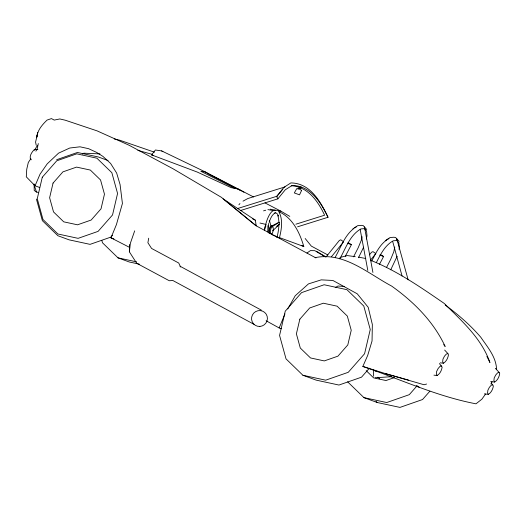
<?xml version="1.0" encoding="UTF-8"?>
<svg xmlns="http://www.w3.org/2000/svg" width="526" height="526" viewBox="0 0 526 526"><rect width="100%" height="100%" fill="white"/><g stroke="black" fill="none" stroke-linecap="round" stroke-linejoin="round"><path stroke-width="0.79" d="M254.019 324.338L172.706 280.424L169.628 280.772L168.642 280.411L136.675 263.25L129.37 251.829L129.534 244.472M267.773 231.933L267.918 225.661M129.37 251.829L130.389 243.196L134.682 230.848M148.707 238.206L147.898 242.723L151.587 248.45L178.741 263.033L180.563 266.998M362.092 236.739L361.428 239.961L358.199 247.759L353.538 256.839M366.333 239.014L366.997 235.799L366.55 231.026L364.393 228.619L360.843 228.928C349.803 235.273 345.753 248.371 339.822 258.825M394.776 247.01L393.777 251.842L390.548 259.64L386.485 267.55M399.017 249.291L399.346 247.68L398.899 242.907L396.742 240.5L393.192 240.809C384.841 245.445 380.535 254.459 376.333 262.605M38.293 143.572L37.116 149.233L35.853 151.153M37.78 132.526L36.774 137.174C37.484 130.205 42.205 124.761 47.057 120.079L51.443 118.593L54.231 120.086L59.813 118.955L65.25 120.204L97.06 130.862L129.008 145.209L173.139 168.833L221.347 197.296L256.195 225.851L315.929 257.918M37.326 134.656L35.571 142.112L36.235 145.275M279.299 238.331C281.482 229.875 283.212 220.032 279.004 211.939M364.321 227.396L364.459 226.956L372.921 272.455M396.67 239.277L396.808 238.837L408.15 279.832M269.095 222.209C270.502 218.691 271.883 214.496 275.512 212.695M129.718 247.457L110.966 237.844L116.43 224.569L122.42 203.463L120.073 184.534L116.654 173.061L110.605 163.448L102.945 156.4L96.56 152.369L88.552 148.674L80.005 146.807L69.767 148.016L58.55 153.145L47.195 163.875L40.061 174.132L35.051 185.796L39.43 187.401M281.371 328.77L279.175 327.968L284.967 313.884M363.617 247.2L358.495 257.72M397.137 256.247L390.726 269.825M485.551 394.027L481.882 399.181L475.977 403.817C436.817 396.341 400.371 379.305 362.841 366.451L367.72 355.352L372.046 340.966L372.349 324.509L368.207 307.302L357.246 293.804L332.905 280.476L321.255 279.858L308.466 283.895L295.224 295.743L287.729 308.999M335.213 257.267C340.736 247.562 344.458 235.97 353.439 228.784M371.731 261.027C376.064 252.671 380.364 243.308 388.951 238.534M490.942 384.046L492.06 381.869M34.46 150.285L37.307 145.61M345.312 256.293L351.421 244.662L348.133 242.664M379.41 264.479L383.605 256.484L380.324 254.485M30.83 158.734L28.325 162.422L26.747 169.227L26.3 176.835L35.051 185.796M243.9 192.22L238.436 189.097L231.203 187.664L197.25 172.061L151.587 154.894L155.4 150.009L161.613 150.89L205.291 171.93L253.525 196.941M369.482 254.834L371.527 252.296L372.954 251.625L375.82 253.624L370.751 259.837M331.465 256.708L343.629 241.802L340.769 239.803L339.342 240.474L326.028 256.971L316.422 251.264M238.903 204.798L239.941 203.529M237.601 208.539L276.65 196.336L284.06 187.263L290.871 182.916C310.353 183.094 320.715 201.833 328.02 217.277L297.565 226.805M276.65 196.777L282.863 189.163M240.375 210.578L277.86 198.854L285.27 189.787L292.16 185.468C310.491 185.566 320.965 202.635 328.02 217.277M112.419 235.293L110.815 237.121L90.051 244.36L69.103 239.843L57.906 235.733L42.376 220.664L36.432 199.084M369.403 368.2L361.513 377.175L338.948 385.045L316.172 380.134L302.917 375.268L286.032 358.883L279.569 335.424L285.256 311.175L301.562 292.627L324.134 284.757L346.91 289.668L363.788 306.047L370.251 329.506L364.571 353.755L348.258 372.303L325.693 380.18L302.917 375.268M417.171 385.696L409.281 394.671L386.715 402.541L363.939 397.63L347.64 381.817M429.9 391.16L422.536 399.536L399.97 407.407L377.195 402.495L363.939 397.63M298.058 188.88L299.642 187.197M272.514 230.881L279.391 224.51L279.372 222.281L272.481 226.45L271.784 225.509L270.844 225.845L269.516 220.67M276.663 226.371L279.05 224.451M306.987 253.013L310.412 250.606L314.824 250.678L325.364 256.905M352.907 228.869L357.654 225.68L361.461 225.352L363.242 225.601L366.767 229.533M354.702 227.929L356.602 226.653M385.256 240.75L390.003 237.561L393.81 237.233L395.591 237.482L399.116 241.414M82.477 154.065L83.844 153.191L99.966 153.908M440.275 362.835L443.405 363.236C446.331 361.52 447.961 358.101 448.461 354.833L447.869 353.544L444.648 350.066M433.943 375.15L437.073 375.551C440.006 373.835 441.636 370.416 442.129 367.148L439.394 363.538M490.732 381.56L494.644 382.06C497.57 380.344 499.2 376.918 499.7 373.657L499.108 372.362L495.347 368.312M484.407 393.869L488.319 394.368C491.245 392.652 492.875 389.233 493.375 385.966L491.172 382.935M335.213 287.597L338.014 286.012L344.55 286.46M243.025 201.149L247.805 198.545L285.033 186.901M271.962 225.878L279.03 222.222M271.883 233.866L271.14 234.142L270.594 233.393A3.774 1.335 -80.6 0 1 271.331 227.692A3.774 1.335 -80.6 0 1 273.27 228.402A3.774 1.335 -80.6 0 1 271.883 233.866M56.663 159.713L77.427 152.474L98.375 156.991L108.08 160.555M394.388 377.602L385.979 380.535L373.638 377.872L366.208 370.659M447.869 353.544L446.344 354.057L444.47 356.187L442.964 359.113L442.649 361.862L443.405 363.236M441.538 365.853L440.019 366.372L438.145 368.496L436.639 371.428L436.324 374.17L437.073 375.551M499.108 372.362L497.583 372.881L495.716 375.005L494.21 377.938L493.894 380.679L494.644 382.06M492.783 384.67L491.258 385.19L489.384 387.32L487.878 390.246L487.563 392.988L488.319 394.368M295.901 224.188L324.601 215.213C318.21 201.445 307.841 186.552 291.207 185.737M263.546 210.86L265.735 210.229M426.606 384.033L424.061 384.749L385.597 373.657L362.841 366.451M339.921 257.49L347.377 255.577L355.254 256.688M315.107 257.648C343.945 251.665 367.924 273.467 391.686 286.105C413.863 301.931 433.529 321.504 445.16 346.47L443.701 344.583M375.288 377.753L391.508 376.695M274.552 212.951L276.097 212.971L277.452 214.016L278.53 216.022L277.741 215.535A18.364 6.509 -80.6 0 1 278.885 222.057M358.403 257.129L365.78 258.49M37.879 149.693L35.564 149.325L34.045 149.838C31.882 152.119 29.673 155.315 30.291 158.582L31.336 159.786M270.594 233.393L269.621 233.235A3.774 1.335 -80.6 0 1 269.831 228.856A3.774 1.335 -80.6 0 1 271.58 226.575M270.147 209.164L280.825 211.13L289.806 216.383M267.925 209.598L274.026 210.722M34.131 184.021L34.21 190.425L36.485 192.056L38.089 192.352M101.847 240.474L102.485 242.788L118.015 257.852L136.635 261.869M139.291 264.144L129.205 261.968L118.015 257.852M114.227 138.943L119.672 140.192L154.453 152.185M259.956 223.031L266.228 224.49M137.825 150.364L152.645 154.466M385.597 373.657L408.623 380.153M151.587 154.894L153.073 155.44M347.522 243.236L351.421 244.662M379.713 255.057L383.605 256.484M272.672 235.096L277.182 236.759M278.688 237.311L303.811 246.536C299.741 232.67 292.594 217.606 278.602 211.564M110.966 237.844L113.918 238.929M370.922 260.423C397.314 270.975 420.912 287.42 444.246 303.443C461.848 321.064 481.54 338.33 489.93 362.526L486.879 356.404M266.097 225.989L265.4 225.687A19.363 6.845 -80.6 0 0 264.539 230.263A20.363 7.193 -80.6 0 1 275.624 210.453M416.263 385.795L419.222 387.156M373.808 370.205L376.767 371.56M252.46 218.763L255.386 220.23L256.195 225.851L223.123 198.861L255.386 220.23M235.234 188.617L200.794 171.246L205.291 171.93L208.947 174.244L241.033 190.747M265.019 202.918L280.825 211.13M327.869 254.985L311.32 246.096L305.185 238.521M301.687 245.399L303.811 246.536M180.01 266.209L261.323 310.13M266.117 320.768L279.175 327.968M445.272 305.08C458.153 314.535 470.375 325.121 480.817 337.284C487.556 347.16 496.156 356.898 496.59 369.469M161.613 150.89L162.869 151.698M377.905 377.181L379.608 378.832M376.024 401.364L377.195 402.495M272.376 226.884L271.712 225.772L270.673 226.259L269.654 228.159L269.049 230.743L269.305 233.077M276.65 196.336L277.86 198.854M34.052 184.685L36.485 192.056M392.712 241.592L402.061 276.038M360.231 229.744L367.805 270.449M269.18 233.452L268.503 223.478M373.532 369.666L373.638 376.221M278.911 224.477A18.364 6.509 -80.6 0 1 276.84 237.627M301.628 190.359L299.537 194.85L294.323 192.93L296.776 188.578L298.952 189.084L300.648 186.954L301.411 187.236L299.708 189.36L301.628 190.359M42.29 177.236L37.261 198.716L42.981 219.493L57.932 233.998L78.104 238.344L98.092 231.374L112.538 214.95L117.568 193.469L111.847 172.692L96.896 158.188L76.724 153.842L56.736 160.811L42.29 177.236M53.054 183.081L49.615 197.743L53.527 211.932L63.738 221.84L77.513 224.812L91.156 220.046L101.025 208.829L104.464 194.166L100.551 179.977L90.341 170.069L76.566 167.104L62.916 171.864L53.054 183.081M299.833 319.19L296.394 333.852L300.3 348.041L310.511 357.95L324.286 360.915L337.935 356.155L347.798 344.938L351.237 330.275L347.331 316.087L337.12 306.178L323.345 303.206L309.696 307.973L299.833 319.19M259.851 326.436A8.002 7.89 -46.4 0 0 266.176 314.127A8.002 7.89 -46.4 0 0 252.434 314.942A8.002 7.89 -46.4 0 0 259.851 326.436"/></g></svg>
